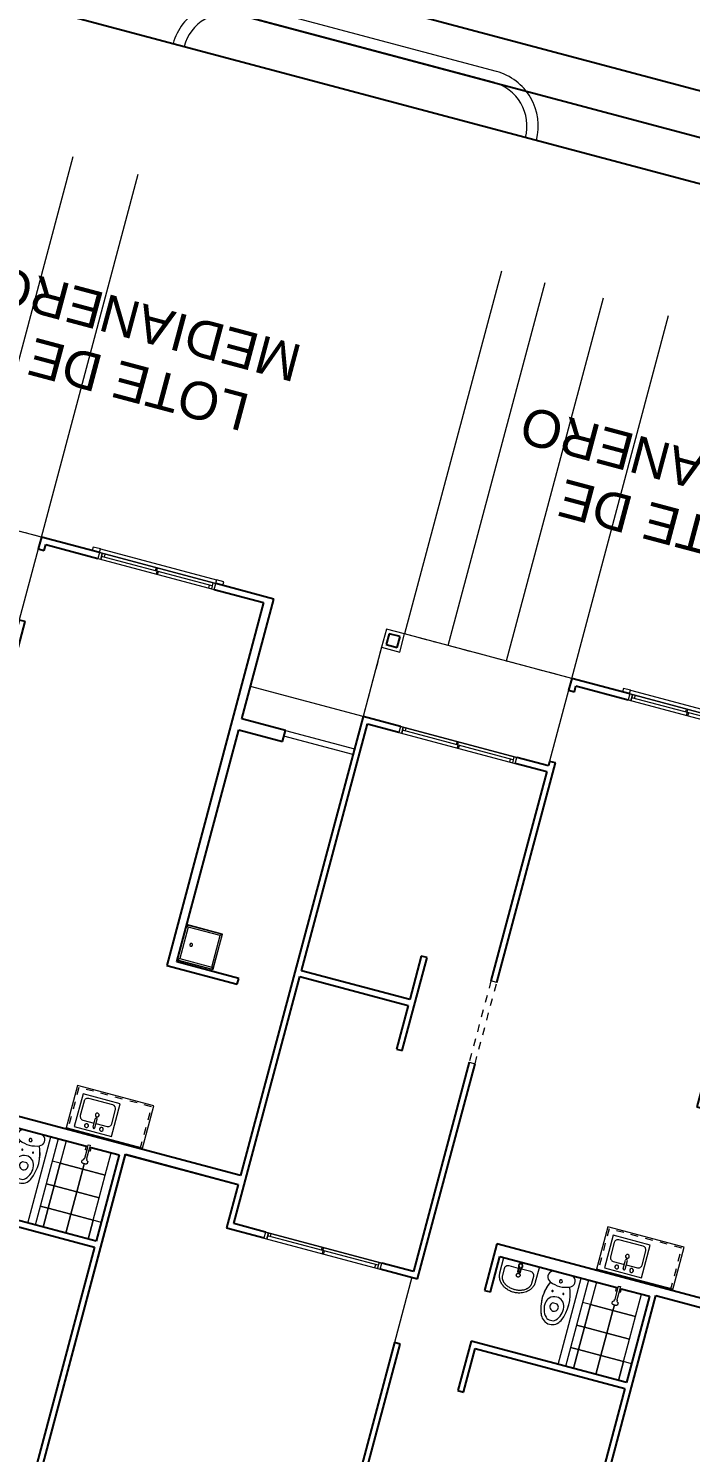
# Model space of a CAD drawing. Header units: metres. Extents: x 689715 to 690980, y 1005284 to 1006835.
# Drawn here: x 690741.65 to 690750.45, y 1005584.69 to 1005603.64 of the extents above; entities that cross this region are included whole.
import ezdxf

# ---------------------------------------------------------------- set-up
doc = ezdxf.new("R2010")
doc.units = ezdxf.units.M
doc.linetypes.add('Dash', pattern=[0.006, 0.003, -0.003])
doc.linetypes.add('Overhead', pattern=[0.00396875, 0.00238125, -0.0015875])
for name, color, linetype, lineweight in [('A-AREA', 250, 'Dash', 9), ('A-COLS', 52, 'Continuous', 9), ('A-DETL-GENF', 92, 'Continuous', 9), ('A-DETL-MEDM', 33, 'Continuous', 18), ('A-FLOR', 250, 'Continuous', 9), ('A-GENM', 13, 'Continuous', 9), ('A-GLAZ', 151, 'Continuous', 9), ('A-GLAZ-CURT', 52, 'Continuous', 9), ('A-WALL', 250, 'Continuous', 9), ('G-ANNO-TEXT', 2, 'Continuous', 9), ('P-PIPE', 250, 'Continuous', 9), ('P-SANR-FIXT', 250, 'Continuous', 9), ('Q-CASE', 31, 'Continuous', 9), ('X1$0$A-FLOR', 250, 'Continuous', 9), ('X2$0$A-FLOR', 250, 'Continuous', 9)]:
    doc.layers.add(name, color=color, linetype=linetype, lineweight=lineweight)
doc.layers.add('A-BLDG', color=7, linetype='Continuous')
doc.layers.add('C-CALLE-ACERA', color=8, linetype='Continuous')
doc.styles.add('ARIAL', font='arial.ttf')

# ---------------------------------------------------------------- blocks, each defined once
blk = doc.blocks.new('M_Base Cabinet-Double Door Sink Unit - 105-535934-PLANO CLAVE')
at = {"layer": 'Q-CASE', "linetype": 'Dash'}
for p, q in [((-0.4812622950819733, -6.767919558114955e-17), (-0.4812622950819733, -0.5799999999999997)), ((0.5187377049180263, -0.5799999999999997), (0.5187377049180263, -6.767919558114955e-17)), ((-0.4812622950819733, -0.5799999999999997), (0.5187377049180263, -0.5799999999999997))]:
    blk.add_line(p, q, dxfattribs=at)
blk = doc.blocks.new('Window-Sliding - VENTANA DE 1_60 X 1_20-675561-PLANO CLAVE')
at = {"layer": 'A-GLAZ'}
for p, q in [((0.8003658304546725, 0.03999999999999999), (-0.7996341695453272, 0.03999999999999999)), ((-0.7996341695453272, 0.03999999999999999), (-0.7996341695453272, -0.04254999999902379)), ((-0.7996341695453272, 0.04000000000097636), (0.8003658304546725, 0.04000000000097636)), ((-0.7615341697799087, -0.04254999999902379), (-0.7615341697799087, 0.04000000000097636)), ((-0.7615341697799087, 0.04000000000097636), (-0.7615341697799087, -0.04254999999902379)), ((-0.7266091695452884, 0.04000000000097636), (-0.7266091695452884, -0.001274999999028649)), ((-0.02185916954532734, 0.04000000000097636), (-0.02185916954532734, -0.001274999999028649)), ((0.000365830454672653, -0.001274999999028649), (0.000365830454672653, 0.04000000000097636)), ((0.7622658304671645, 0.04000000000097636), (0.7622658304671645, -0.04254999999902379)), ((0.8003658304546725, -0.04254999999902379), (0.8003658304546725, 0.03999999999999999)), ((-0.7996341695453272, -0.04254999999902379), (0.8003658304546725, -0.04254999999902379)), ((-0.7996341695453272, -0.04254999999902379), (0.8003658304546725, -0.04254999999902379)), ((-0.7996341692992297, -0.04254999999902379), (0.8003658304556447, -0.04254999999902379)), ((0.7622658304671645, -0.001274999999028649), (-0.7615341697799086, -0.001274999999028649)), ((0.000365830454672653, -0.001274999999028649), (0.000365830454672653, -0.04254999999902379)), ((0.02259083045467268, -0.04254999999902379), (0.02259083045467268, -0.001274999999028649)), ((0.7273408304547152, -0.04254999999902379), (0.7273408304547152, -0.001274999999028649))]:
    blk.add_line(p, q, dxfattribs=at)
blk = doc.blocks.new('M_MOLDURA SENCILLA PARA VENTANAS - Type 3-V2-PLANO CLAVE')
at = {"layer": 'A-GENM', "lineweight": 18}
for p, q in [((-0.675000000000009, 0.09000000000000012), (-0.7750000000000079, 0.09000000000000012)), ((-0.7750000000000079, 0.09000000000000012), (-0.7750000000000079, 0.04000000000000011)), ((-0.7750000000000079, 0.04000000000000011), (-0.675000000000009, 0.04000000000000011)), ((-0.675000000000009, 0.04000000000000011), (-0.675000000000009, 0.09000000000000012)), ((1.024999999999992, 0.09000000000000012), (0.9249999999999912, 0.09000000000000012)), ((0.9249999999999912, 0.09000000000000012), (0.9249999999999912, 0.04000000000000011)), ((0.926750023263787, 0.04000000000000011), (1.024999999999992, 0.04000000000000011)), ((1.024999999999992, 0.04000000000000011), (1.024999999999992, 0.09000000000000012))]:
    blk.add_line(p, q, dxfattribs=at)
at = {"layer": 'A-GENM'}
blk.add_line((-0.675000000000008, 0.09000000000000001), (0.924999999999992, 0.09000000000000001), dxfattribs=at)
blk = doc.blocks.new('Sink - Utility - 455 mmx455 mm-688411-PLANO CLAVE')
at = {"layer": 'P-SANR-FIXT'}
for p, q in [((0.494128402543429, 0.2444437499999881), (0.006527169486172977, 0.2444437499999881)), ((0.006527169486180016, 0.2436499999999884), (0.4933346525434293, 0.2436499999999884)), ((0.02936875000000625, 0.2174562499999934), (0.006527169486180016, 0.2436499999999884)), ((0.02936875000000625, 0.2174562499999934), (0.02936875000000625, -0.2174562500000077)), ((0.4706312500000136, 0.2174562499999934), (0.02936875000000625, 0.2174562499999934)), ((0.4933346525434293, 0.2436499999999884), (0.4706312500000136, 0.2174562499999934)), ((0.4706312500000136, -0.2174562500000076), (0.4706312500000136, 0.2174562499999934)), ((0.4933346525434293, 0.2436499999999884), (0.4933346525434293, -0.2436500000000057)), ((0.4941284025434291, -0.2444437500000057), (0.4941284025434291, 0.2444437499999881)), ((0.02936875000000625, -0.2174562500000077), (0.006527169486180016, -0.2436500000000057)), ((0.4933346525434293, -0.2436500000000057), (0.006527169486180016, -0.2436500000000057)), ((0.006527169486171747, -0.2444437500000056), (0.4941284025434291, -0.2444437500000056)), ((0.02936875000000625, -0.2174562500000077), (0.4706312500000136, -0.2174562500000077)), ((0.4706312500000136, -0.2174562500000076), (0.4933346525434293, -0.2436500000000057))]:
    blk.add_line(p, q, dxfattribs=at)
for centre, radius, start, end in [((0.1301750000000063, -9.71852056014801e-15), 0.02000000000000002, 90.00000000000084, 269.9999999999999), ((0.1301750000000063, -9.718520560148014e-15), 0.01999999999999999, 89.99999999999997, 269.9999999999994), ((0.1301750000000063, -9.71852056014801e-15), 0.02, 269.9999999999999, 89.99999999999962), ((0.1301750000000063, -9.718520560148014e-15), 0.01999999999999999, 269.9999999999994, 89.9999999999993)]:
    blk.add_arc(centre, radius, start, end, dxfattribs=at)
blk = doc.blocks.new('Counter Top w Sink Hole - 600mm Depth-798893-PLANO CLAVE')
at = {"layer": 'Q-CASE'}
for p, q in [((-1.200462295081971, 0), (-1.200462295081971, -0.5999999999999998)), ((-0.1504622950819716, -0.5999999999999998), (-0.1504622950819716, 0)), ((-1.200462295081969, -0.01904999999999946), (-0.1504622950819689, -0.01904999999999946)), ((-1.200462295081971, -0.5999999999999998), (-0.1504622950819716, -0.5999999999999998))]:
    blk.add_line(p, q, dxfattribs=at)
blk = doc.blocks.new('Asiento de WC con cisterna - Basado en muro _1_ - 700 x 370 mm-789044-PLANO CLAVE')
at = {"layer": 'P-SANR-FIXT'}
for p, q in [((0.08188709035935567, 0.5055635977873038), (0.09421954282716859, 0.493231145319493)), ((0.09421954282716859, 0.493231145319493), (0.1557804571728157, 0.493231145319493)), ((0.1557804571728157, 0.493231145319493), (0.1681124345074399, 0.5055631226541172)), ((-0.02187722138719559, 0.07499999999999994), (-0.02187722138719559, 0.08391989724035026)), ((-0.02187722138719559, 0.07499999999999994), (-0.02187722138719559, 0.08391989724035026)), ((0.2718772213871811, 0.0839198972403314), (0.2718772213871811, 0.07499999999999994)), ((0.2718772213871811, 0.0839198972403314), (0.2718772213871811, 0.07499999999999994))]:
    blk.add_line(p, q, dxfattribs=at)
for centre, radius, start, end in [((0.1263906931667725, 0.6279586832031133), 0.1500205755124663, 90.53114040896261, 156.2031105431063), ((0.1263906931667726, 0.627958683203113), 0.1500205755124664, 90.53114040896229, 156.2031105431058), ((0.1236093068331425, 0.6279586832032669), 0.1500205755124664, 23.79688945691986, 89.46885958470654), ((0.1236093068331423, 0.6279586832032668), 0.1500205755124665, 23.79688945691951, 89.46885958470611), ((0.5000422088294059, 0.4631829594189233), 0.5583911110627031, 156.2031105431048, 204.6060293370741), ((0.5000422088294061, 0.4631829594189232), 0.5583911110627032, 156.2031105431045, 204.6455084719933), ((0.2155035793955505, 0.5453808393940114), 0.2198801290422032, 135.6026374064219, 189.0939245400835), ((0.1167033178664538, 0.6421242949030073), 0.08160219203835921, 84.16452320228078, 135.6026374064211), ((0.1249996889637568, 0.5385196732527052), 0.05811982397823022, 17.18294614083706, 162.8135445182307), ((0.1332966821335287, 0.6421242949030073), 0.08160219203835917, 44.39736259357652, 95.8354767977185), ((0.03449642060443201, 0.5453808393940114), 0.2198801290422031, 350.9060754599147, 44.3973625935772), ((-0.2500422088294234, 0.4631829594189235), 0.5583911110627031, 335.3544915280072, 23.79688945691954), ((-0.2500422088294235, 0.4631829594189235), 0.5583911110627032, 7.66258319225552, 23.79688945691991), ((0.1249965700011368, 0.5308938083802591), 0.1282210170177353, 189.0939245400833, 270.0015327010727), ((0.1172424294186785, 0.5409189368466328), 0.0499999999999988, 162.8135445182306, 225.0000000000047), ((0.1250034299988457, 0.5308938083802591), 0.1282210170177353, 269.9984672994297, 317.5547232189022), ((0.1327570954481102, 0.5409184617134469), 0.05000000000000183, 314.9999999999996, 17.18294614083711), ((0.1250034299988457, 0.5308938083802591), 0.1282210170177355, 317.5547232189018, 350.9060754599144), ((-0.2500422088294235, 0.4631829594189235), 0.5583911110627029, 335.3939706629263, 359.5954300599229), ((-0.2500422088294235, 0.4631829594189235), 0.5583911110627032, 359.5954300599229, 7.662583192255514), ((0.0221904505495775, 0.1536969039532579), 0.0825275128411137, 113.1217691630647, 237.7255393616297), ((0.02219045054957754, 0.1536969039532579), 0.08252751284111375, 113.1217691630644, 237.7255393616293), ((0.1249999999999927, -0.08708317119861808), 0.3443382231803591, 66.87823083693358, 113.121769163063), ((0.1249999999982369, -0.08708317119446829), 0.3443382231758532, 112.6568070909436, 113.1217691630658), ((0.0518305911706004, 0.3404140648905677), 0.007829715225314391, 1.272221872585407e-12, 180.0000000000004), ((0.0518305911706004, 0.3404140648905676), 0.007829715225314412, 179.9999999999999, 359.9999999999992), ((0.1256452486108077, 0.1862915561837395), 0.02088535773801652, 2.544443745170813e-14, 180), ((0.1997880414132113, 0.3404140648905682), 0.007829715225314409, 7.124442486478279e-13, 180.000000000004), ((0.1997880414132113, 0.3404140648905676), 0.007829715225314452, 179.9999999999995, 1.933777246329818e-12), ((0.1249999999989467, -0.08708317120110491), 0.3443382231830575, 66.87823083693642, 67.34319290905344), ((0.2278095494504263, 0.1536969039532501), 0.08252751284111375, 302.2744606383561, 66.87823083693543), ((0.2278095494504263, 0.1536969039532501), 0.08252751284111372, 302.2744606383558, 66.87823083693507), ((0.1256452486108077, 0.1862915561837395), 0.02088535773801541, 180, 5.088887490341627e-14)]:
    blk.add_arc(centre, radius, start, end, dxfattribs=at)
blk = doc.blocks.new('Shower_System-Symmons-Dia-Shower-Tub_Spout - 2_5 GPM Flow Restrictor_ Chrome-789671-PLANO CLAVE')
at = {"layer": 'P-PIPE'}
for p, q in [((10.78847418490957, 5.64833240039586), (10.78847418490957, 5.673732400395861)), ((10.79472028818157, 5.642086297123863), (10.78847418490957, 5.64833240039586)), ((10.80742028818156, 5.634753948705157), (10.79472028818157, 5.642086297123863)), ((10.80742028818156, 5.620154265245772), (10.80742028818156, 5.634753948705157)), ((10.81377028818157, 5.463495703043542), (10.81377028818156, 5.614123166941712)), ((10.83917028818159, 5.614123166941712), (10.83917028818159, 5.463495703043542)), ((10.85822028818159, 5.642086297123863), (10.84552028818159, 5.634753948705158)), ((10.84552028818159, 5.634753948705158), (10.84552028818159, 5.620154265245772)), ((10.86446639145359, 5.648332400395861), (10.85822028818159, 5.642086297123863)), ((10.86446639145359, 5.673732400395862), (10.86446639145359, 5.648332400395861)), ((10.79472028818157, 5.458853730516862), (10.81200504935531, 5.463495703043542)), ((10.79472028818157, 5.455054265245675), (10.79472028818157, 5.458853730516862)), ((10.81377028818158, 5.455054265245715), (10.79472028818157, 5.455054265245715)), ((10.81200504935531, 5.463495703043542), (10.81377028818157, 5.463495703043542)), ((10.81377028818158, 5.429654265245681), (10.81377028818158, 5.455054265245715)), ((10.83917028818158, 5.429654265245681), (10.81377028818158, 5.429654265245681)), ((10.83917028818159, 5.463495703043542), (10.84093552700785, 5.463495703043542)), ((10.85822028818159, 5.455054265245715), (10.83917028818158, 5.455054265245715)), ((10.83917028818158, 5.455054265245715), (10.83917028818158, 5.429654265245681)), ((10.84093552700785, 5.463495703043542), (10.85822028818159, 5.458853730516863)), ((10.85822028818159, 5.458853730516863), (10.85822028818159, 5.455054265245715))]:
    blk.add_line(p, q, dxfattribs=at)
blk.add_open_spline([(10.78847418490957, 5.673732400395861), (10.78847654084586, 5.674601728311892), (10.78882015961313, 5.676313428696286), (10.79036904348912, 5.678832166529689), (10.79290117796723, 5.681205930820459), (10.79749763517924, 5.684101631818613), (10.80530575190709, 5.687059475227506), (10.81697131742473, 5.689164437133897), (10.82966575595639, 5.689597408816618), (10.8420135478714, 5.68831017386291), (10.8535677299157, 5.685208237250614), (10.86227323625739, 5.680183749285701), (10.86446050161287, 5.67590572018594), (10.86446639145359, 5.673732400395862)], degree=3, knots=[0, 0, 0, 0, 0.05263157894736842, 0.1052631578947368, 0.1578947368421053, 0.2105263157894737, 0.3157894736842105, 0.4210526315789473, 0.5263157894736842, 0.631578947368421, 0.7368421052631579, 0.868421052631579, 1, 1, 1, 1], dxfattribs=at)
for points in [[(10.81377028818156, 5.614123166941712), (10.81243554213799, 5.614630948917133), (10.81012839499278, 5.615792135391595), (10.80792105471739, 5.617888621405987), (10.80742151009942, 5.61939317255876), (10.80742028818156, 5.620154265245772)], [(10.84552028818159, 5.620154265245772), (10.84551906626373, 5.61939317255876), (10.84501952164576, 5.617888621405988), (10.84281218137037, 5.615792135391595), (10.84050503422517, 5.614630948917135), (10.83917028818159, 5.614123166941712)]]:
    blk.add_open_spline(points, degree=3, dxfattribs=at)
at = {"layer": 'P-SANR-FIXT'}
for p, q in [((10.79472028818157, 5.461404265245669), (10.79472028818157, 5.505854265245668)), ((10.79472028818157, 5.505854265245668), (10.81377028818157, 5.505854265245668)), ((10.83917028818158, 5.505854265245668), (10.85822028818158, 5.505854265245668)), ((10.85822028818158, 5.505854265245668), (10.85822028818158, 5.46140426524567)), ((10.73122028818158, 5.455054265245669), (10.73122028818158, 5.461404265245669)), ((10.73122028818158, 5.461404265245669), (10.79472028818157, 5.461404265245669)), ((10.85822028818158, 5.46140426524567), (10.92172028818158, 5.46140426524567)), ((10.92172028818158, 5.46140426524567), (10.92172028818158, 5.455054265245669))]:
    blk.add_line(p, q, dxfattribs=at)
blk = doc.blocks.new('Fregadero de cocina - Isla - 510 x 450 mm-797699-PLANO CLAVE')
at = {"layer": 'P-SANR-FIXT'}
for p, q in [((-0.2393107594349382, 0.2273454011136385), (-0.2393107594349382, -0.22265459888635)), ((0.2706892405650619, 0.2273454011136385), (-0.2393107594349382, 0.2273454011136385)), ((0.2706892405650619, -0.22265459888635), (0.2706892405650619, 0.2273454011136386)), ((-0.2012107594349317, 0.06224540111364279), (-0.2012107594349317, -0.1337545988863613)), ((0.002989240565061231, 0.1130454011136345), (-0.1504107594349398, 0.1130454011136345)), ((0.00298924056506123, 0.1701954011136374), (0.00298924056506123, 0.05314540111363695)), ((0.0283892405650612, 0.1701954011136374), (0.0283892405650612, 0.05314540111363695)), ((0.1817892405650552, 0.1130454011136363), (0.02838924056506121, 0.1130454011136363)), ((0.2325892405650642, -0.1337545988863628), (0.2325892405650642, 0.06224540111362735)), ((-0.1504107594349319, -0.1845545988863609), (0.1817892405650662, -0.1845545988863609)), ((-0.2393107594349382, -0.22265459888635), (0.2706892405650619, -0.22265459888635))]:
    blk.add_line(p, q, dxfattribs=at)
for centre, radius, start, end in [((-0.08591075943493846, 0.1671166075596429), 0.0254000000000002, 359.9999999999996, 179.9999999999998), ((0.1172892405650611, 0.172313332320954), 0.02540000000000013, 359.9999999999996, 179.9999999999998), ((-0.1504107594349399, 0.06224540111364263), 0.05079999999999237, 136.5356090456148, 180), ((-0.1504107594349399, 0.06224540111364263), 0.05079999999999229, 89.99999999999994, 135), ((-0.08591075943493846, 0.1671166075596429), 0.02540000000000019, 180.0000000000001, 3.562221243239139e-13), ((0.01568924056506129, -5.66033779171555e-17), 0.02539999999999978, 359.9999999999996, 179.9999999999998), ((0.01568924056506129, -5.586524424723636e-17), 0.02539999999999978, 180.0000000000001, 3.053332494204976e-13), ((0.01568924056506121, 0.1701954011136374), 0.0127, 359.9999999999996, 179.9999999999999), ((0.01568924056506121, 0.05314540111363695), 0.01269999999999997, 180, 5.088887490341627e-14), ((0.1172892405650611, 0.172313332320954), 0.02540000000000013, 180.0000000000001, 3.562221243239139e-13), ((0.1817892405650552, 0.06224540111362734), 0.05080000000000862, 359.9999999999996, 90.00000000000006), ((-0.150410759434932, -0.1337545988863612), 0.05079999999999975, 179.9999999999997, 269.9999999999994), ((0.1817892405650661, -0.1337545988863628), 0.05079999999999806, 269.9999999999996, 314.9999999999997), ((0.1817892405650661, -0.1337545988863628), 0.05079999999999815, 315.0163014958944, 0)]:
    blk.add_arc(centre, radius, start, end, dxfattribs=at)
blk = doc.blocks.new('M_Opening-Door - 1_12 x 2_21 mm-891659-PLANO CLAVE')
at = {"layer": 'A-DETL-GENF', "linetype": 'Overhead'}
for p, q in [((0.5518113432835852, 0.04000000000000224), (-0.5681886567164147, 0.04000000000000224)), ((-0.5681886567164147, -0.03999999999999618), (0.5518113432835852, -0.03999999999999618))]:
    blk.add_line(p, q, dxfattribs=at)
at = {"layer": 'A-DETL-MEDM'}
for p, q in [((-0.5681886567164147, 0.04000000000000224), (-0.5681886567164147, -0.03999999999999618)), ((0.551811343283585, -0.03999999999999618), (0.551811343283585, 0.04000000000000224))]:
    blk.add_line(p, q, dxfattribs=at)
blk = doc.blocks.new('M_Rectangular Column - 25X25-664251-PLANO CLAVE')
at = {"layer": 'A-COLS'}
for p, q in [((0.1250000000000005, 0.1250000000000036), (-0.1249999999999997, 0.1250000000000036)), ((-0.1249999999999997, 0.1250000000000036), (-0.1249999999999997, -0.1249999999999954)), ((0.1250000000000005, -0.1249999999999954), (0.1250000000000005, 0.1250000000000036)), ((-0.1249999999999997, -0.1249999999999954), (0.1250000000000005, -0.1249999999999954))]:
    blk.add_line(p, q, dxfattribs=at)
blk = doc.blocks.new('M_Rectangle Surface - ELBA BEIGE-1192598-PLANO CLAVE')
at = {"layer": 'A-GLAZ-CURT'}
for p, q in [((1.955, 1.954999999999999), (1.645, 1.955)), ((1.645, 1.955), (1.644999999999998, 1.644999999999999)), ((1.954999999999999, 1.644999999999998), (1.955, 1.954999999999999)), ((1.644999999999998, 1.644999999999999), (1.954999999999999, 1.644999999999998))]:
    blk.add_line(p, q, dxfattribs=at)
blk = doc.blocks.new('M_Rectangle Surface - ELBA BEIGE-V24-PLANO CLAVE')
at = {"layer": 'A-GLAZ-CURT'}
for p, q in [((1.720743557535137, 1.955), (1.645, 1.955)), ((1.645, 1.955), (1.644999999999998, 1.644999999999999)), ((1.644999999999998, 1.644999999999999), (1.954999999999999, 1.644999999999998))]:
    blk.add_line(p, q, dxfattribs=at)
blk = doc.blocks.new('M_Rectangle Surface - ELBA BEIGE-V25-PLANO CLAVE')
at = {"layer": 'A-GLAZ-CURT'}
for p, q in [((1.955, 1.954999999999999), (1.645, 1.955)), ((1.645, 1.955), (1.644999999999998, 1.644999999999999)), ((1.644999999999998, 1.644999999999999), (1.720743557535138, 1.644999999999999))]:
    blk.add_line(p, q, dxfattribs=at)
blk = doc.blocks.new('Wall_Basin_with_optional_pedestal_taps_or_mixer_13910 - 500w x 420d wall w taps-1270141-PLANO CLAVE')
at = {"layer": 'P-SANR-FIXT'}
for p, q in [((-0.1135232274000935, 0.1151677185066445), (-0.1135232274000935, 0.3251677185066426)), ((0.1103517405650598, 0.2351677185066481), (-0.01989805144810725, 0.2351677185066481)), ((0.2806015325782286, 0.2351677185066481), (0.1503517405650616, 0.2351677185066481)), ((0.3742267085302148, 0.3251677185066426), (0.3742267085302148, 0.1151677185066445)), ((-0.07231794143005296, 0.1851677185066462), (-0.07231794143005296, 0.09016771850664303)), ((0.3330214225601743, 0.09016771850664303), (0.3330214225601743, 0.1851677185066462))]:
    blk.add_line(p, q, dxfattribs=at)
blk.add_circle((0.1303517405650617, 0.1460775038084516), 0.02499999999999998, dxfattribs=at)
for points, knots in [([(-0.01989805144810728, 0.2351677185066465), (-0.02281636260412415, 0.2351674195150883), (-0.02854485775271186, 0.2347284994412761), (-0.03975145635923986, 0.2320766817135328), (-0.0510165047317699, 0.2263530468706007), (-0.06089778826249933, 0.217138031375513), (-0.06735146703995905, 0.2075339688064005), (-0.07140618379599682, 0.1966353474043037), (-0.07230351822754674, 0.1890713472666693), (-0.07231794143005241, 0.1851677185066468)], [-1, -1, -1, -1, -0.8928571428571428, -0.7857142857142857, -0.5714285714285714, -0.4285714285714285, -0.2857142857142857, -0.1428571428571428, 0, 0, 0, 0]), ([(0.3330214225601737, 0.1851677185066467), (0.3330106051582944, 0.1880954400766636), (0.3326217765002246, 0.192400760936448), (0.331366348841359, 0.1979499126089147), (0.3300294701014433, 0.2020776882656155), (0.3283407616358078, 0.2060728727791256), (0.3263340661394789, 0.2098488814963552), (0.3239572296820962, 0.2134989520684521), (0.3198462694770827, 0.2187783422334), (0.3131245999918716, 0.225036153089024), (0.3031329892598933, 0.2308513506781046), (0.292082725936253, 0.2343874473466502), (0.2844926141195844, 0.2351673198512355), (0.2806015325782286, 0.2351677185066465)], [-1, -1, -1, -1, -0.8928571428571428, -0.8392857142857142, -0.7857142857142857, -0.7321428571428572, -0.6785714285714286, -0.625, -0.5714285714285714, -0.4285714285714285, -0.2857142857142857, -0.1428571428571428, 0, 0, 0, 0]), ([(0.3742267085302145, 0.1151677185066417), (0.3742173767753508, 0.1091312091460615), (0.3735889553396906, 0.09715300341585915), (0.3712695398083006, 0.08239396855513545), (0.3684799534822933, 0.07068601419376686), (0.365141899074541, 0.05920637433750409), (0.3598386027810799, 0.04512569315629703), (0.351918916959512, 0.02899087395135072), (0.3393618367897079, 0.008524268788201221), (0.3202963814431408, -0.0147521794732975), (0.2931340374594716, -0.0385119331935583), (0.2627194051064409, -0.05785916257347083), (0.2298205230459361, -0.0727290616807342), (0.1983095532254582, -0.08217556966947163), (0.1691870700553836, -0.08746863079209191), (0.1435068296352698, -0.08977296606206842), (0.1173620078719397, -0.08979452917230411), (0.09116480476075568, -0.08742531127401117), (0.06554327893536262, -0.08273483968471189), (0.03187401911596043, -0.07328723453782646), (-0.008215628276874182, -0.05551136977681807), (-0.05089383603350468, -0.02468726146247529), (-0.07958123918744765, 0.008589416113805969), (-0.09673875870076576, 0.03905012412955215), (-0.1062944624316214, 0.0634543036715375), (-0.1121998213509303, 0.08904471688189095), (-0.1135092337354335, 0.1063850042818194), (-0.1135232274000933, 0.1151677185066417)], [-1, -1, -1, -1, -0.974537037037037, -0.9490740740740741, -0.9363425925925926, -0.9236111111111112, -0.8981481481481481, -0.8726851851851851, -0.8472222222222222, -0.7962962962962963, -0.7453703703703703, -0.6944444444444444, -0.6435185185185185, -0.5925925925925926, -0.5555555555555556, -0.5185185185185185, -0.4814814814814815, -0.4444444444444444, -0.4074074074074074, -0.3703703703703703, -0.2962962962962963, -0.2222222222222222, -0.1481481481481481, -0.1111111111111111, -0.07407407407407407, -0.03703703703703703, 0, 0, 0, 0]), ([(-0.07231794143005262, 0.09016771850664296), (-0.07226226079584501, 0.08317254854534148), (-0.07117530073448149, 0.07293162234271934), (-0.06764971477577317, 0.05971445187925516), (-0.06392084278560088, 0.04997907659692512), (-0.05946126420205574, 0.040743280886076), (-0.05403524311648573, 0.03187258067361736), (-0.04802086745477516, 0.02349237873570475), (-0.04132445730462358, 0.01561208724153558), (-0.03407042419005415, 0.008210875082056106), (-0.02642536980842261, 0.001322832209858037), (-0.01827535875496732, -0.005070225501679556), (-0.009868092666589655, -0.01100575511994945), (-0.001059085368545676, -0.01645537791216587), (0.01095309659255553, -0.0231410806299917), (0.02749371444714863, -0.03077757094380846), (0.04885342553498757, -0.0383371202822587), (0.07185391223462378, -0.04416634822382851), (0.0953849583167902, -0.04799734949988301), (0.1147110352086998, -0.04953066840256877), (0.1302682693033571, -0.04985259670165701), (0.1458318984546901, -0.04954419350598152), (0.1657114311111838, -0.04795082965949198), (0.1886934412960144, -0.04418788332881175), (0.2118118816860682, -0.03835353904662092), (0.2341334218688746, -0.03045666037197311), (0.255529180310246, -0.02038892692415415), (0.2722889466477433, -0.01007508682516317), (0.2848550529052467, -0.0005758693965365377), (0.2937431444496146, 0.007171473317110765), (0.3020577904334042, 0.01558995167138799), (0.3096454459823316, 0.02462899082925911), (0.315269888597741, 0.03271861544483746), (0.3193395787992595, 0.03949429740030659), (0.3220794586050802, 0.04469125065236699), (0.3245425198509079, 0.05003586690984677), (0.3275054327393069, 0.05737465638666683), (0.3304194650909489, 0.06678275651595784), (0.3324796941233834, 0.07827925477634642), (0.3329899667806046, 0.08617187362837561), (0.333021422560174, 0.09016771850664296)], [-1, -1, -1, -1, -0.9619565217391304, -0.9429347826086956, -0.9239130434782609, -0.9048913043478262, -0.8858695652173914, -0.8668478260869565, -0.8478260869565217, -0.8288043478260869, -0.8097826086956521, -0.7907608695652173, -0.7717391304347826, -0.7527173913043479, -0.7336956521739131, -0.6956521739130435, -0.6521739130434783, -0.6086956521739131, -0.5652173913043479, -0.5217391304347826, -0.5, -0.4782608695652174, -0.4347826086956522, -0.3913043478260869, -0.3478260869565217, -0.3043478260869565, -0.2608695652173913, -0.2173913043478261, -0.1956521739130435, -0.1739130434782609, -0.1521739130434783, -0.1304347826086956, -0.108695652173913, -0.09782608695652173, -0.08695652173913043, -0.07608695652173914, -0.06521739130434782, -0.04347826086956522, -0.02173913043478261, 0, 0, 0, 0]), ([(0.1053517405650617, 0.1460775038084517), (0.1053676642837987, 0.1475896665601144), (0.1056389254349813, 0.150533825650763), (0.1067293591146322, 0.1546542115019225), (0.1086101760221138, 0.1586448052086178), (0.1111019120927318, 0.1622380546445236), (0.1142094166088042, 0.1653140970097266), (0.1177783616092441, 0.1678413378913507), (0.1217559464183547, 0.1696711158510745), (0.1254720972173408, 0.1706881663087752), (0.1279091737636054, 0.1709730590157365), (0.128938183913269, 0.1710307438461765), (0.1290549292103719, 0.1710365033533429)], [0, 0, 0, 0, 0.05555555555555555, 0.1111111111111111, 0.1666666666666667, 0.2222222222222222, 0.2777777777777778, 0.3333333333333333, 0.3888888888888888, 0.4444444444444444, 0.4791666666666666, 0.4836011158500547, 0.4836011158500547, 0.4836011158500547, 0.4836011158500547]), ([(0.1553517405650617, 0.1460775038084517), (0.1553353992264542, 0.144565117238363), (0.1550639147799166, 0.1416210972024309), (0.1539740301343001, 0.1375016066570907), (0.152097507201723, 0.13351581503284), (0.1496100859689121, 0.1299270156330978), (0.1464987542367703, 0.1268462423835567), (0.142925833208821, 0.1243137763008537), (0.1389512522682655, 0.1224846401293293), (0.1352377657229864, 0.1214682353856564), (0.1320217054132823, 0.121091379709525), (0.1283130361171117, 0.1210504289723272), (0.1238848003058496, 0.1217264917026915), (0.1195202276717679, 0.1234215212521375), (0.1164584439200761, 0.1252366172799631), (0.1142550132369353, 0.1268951981917505), (0.1122394432693749, 0.1287768550796739), (0.1099213979095918, 0.131475624248226), (0.1065263234852309, 0.1370790009158306), (0.1053915498619042, 0.1422970969292951), (0.1053517405650617, 0.1460775038084517)], [0, 0, 0, 0, 0.05555555555555555, 0.1111111111111111, 0.1666666666666667, 0.2222222222222222, 0.2777777777777778, 0.3333333333333333, 0.3888888888888888, 0.4444444444444444, 0.4791666666666666, 0.5138888888888888, 0.5833333333333333, 0.6527777777777777, 0.6875, 0.7222222222222222, 0.7569444444444444, 0.7916666666666667, 0.8611111111111112, 1, 1, 1, 1]), ([(0.1316469591719221, 0.1710367588038426), (0.1334061734938048, 0.1709493808037154), (0.1368853926529988, 0.1704033486399591), (0.1411847534177227, 0.1687334693619332), (0.1442471191402474, 0.1669164996548093), (0.1464531531852341, 0.1652544995138003), (0.1484712042436308, 0.1633697865232309), (0.1507893986327451, 0.1606704470014669), (0.1541759106425497, 0.1550763352556919), (0.155310887218543, 0.1498584702336733), (0.1553517405650617, 0.1460775038084517)], [0.5163091054740963, 0.5163091054740963, 0.5163091054740963, 0.5163091054740963, 0.5833333333333333, 0.6527777777777777, 0.6875, 0.7222222222222222, 0.7569444444444444, 0.7916666666666667, 0.8611111111111112, 1, 1, 1, 1])]:
    blk.add_open_spline(points, degree=3, knots=knots, dxfattribs=at)
blk = doc.blocks.new('RC-Tap Mixer horizontal face - Mixer-1270082-PLANO CLAVE')
at = {"layer": 'P-SANR-FIXT'}
for p, q in [((-0.01999999999999974, -0.01500000000000699), (-0.01999999999999985, -0.08499999999999777)), ((-0.01250000000000004, -0.02165063509461486), (-0.01250000000000012, -0.07411003968389904)), ((0.01250000000000003, -0.07411003968389915), (0.01250000000000011, -0.02165063509461255)), ((0.01999999999999985, -0.08499999999999794), (0.01999999999999996, -0.01500000000000149))]:
    blk.add_line(p, q, dxfattribs=at)
at = {"layer": 'P-SANR-FIXT', "flags": 128}
for points in [[(-1.732587406877428e-14, 0.02999999999999751), (-0.001199680025614487, 0.02997600319982761), (-0.002397440819093777, 0.02990405118907572), (-0.003591366218683624, 0.02978425907561242), (-0.004779546198445144, 0.02961681850126647), (-0.005960079923867625, 0.02940199733523265), (-0.007131078792830141, 0.02914013924555744), (-0.008290669456939452, 0.02883166314931969), (-0.009436996818501223, 0.02847706254246802), (-0.010568226998269, 0.02807690471033485), (-0.01168255026927775, 0.02763182982008112), (-0.01277818395199533, 0.02714254989659426), (-0.01385337526626087, 0.02660984768337467), (-0.01490640413533033, 0.02603457539032777), (-0.0159355859376432, 0.02541765333039956), (-0.01693927420187094, 0.0247600684472845), (-0.01791586324089162, 0.02406287273652514), (-0.01886379072057164, 0.02332718156252429), (-0.01978154015916389, 0.02255417187422263), (-0.02066764335333503, 0.02174508032222227), (-0.02152068272700402, 0.02090120128041021), (-0.02233929359914515, 0.02002388477523483), (-0.0231221663669869, 0.01911453432595122), (-0.02386804860110851, 0.01817460469929834), (-0.02457574704904961, 0.01720559958216853), (-0.02524412954425549, 0.01620906917603982), (-0.02587212681731966, 0.01518660771697847), (-0.02645873420656738, 0.01413985092520751), (-0.02700301326531423, 0.0130704733882955), (-0.02750409326317038, 0.01198018588218226), (-0.02796117257903657, 0.01087073263429498), (-0.02837351998350462, 0.009743888533159913), (-0.02874047580869619, 0.00860145628895366), (-0.02906145300356869, 0.007445263549565948), (-0.02933593807307734, 0.006277159976737108), (-0.02956349189967281, 0.005099014287002353), (-0.02974375044577011, 0.003912711262138208), (-0.02987642533614702, 0.00272014873392331), (-0.02996130431928449, 0.001523234548002051), (-0.02999825160691908, 0.0003238835117412805), (-0.02998720809126399, -0.0008759856690448771), (-0.02992819143959315, -0.002074453459627), (-0.02982129606596103, -0.003269602567200457), (-0.02966669298015791, -0.004459521008145532), (-0.02946462951414723, -0.005642305166793545), (-0.02921542892636438, -0.0068160628407979), (-0.02891948988459341, -0.007978916268276152), (-0.02857728582816704, -0.009129005131802535), (-0.02818936421057899, -0.010264489534534), (-0.02775634562366328, -0.01138355294365314), (-0.02727892280478911, -0.01248440509642189), (-0.02675785952862002, -0.01356528486423514), (-0.02619398938524558, -0.01462446307003743), (-0.02558821444660455, -0.01566024525464781), (-0.02494150382338033, -0.01667097438752492), (-0.02425489211460597, -0.01765503351766907), (-0.02352947775254938, -0.01861084836038823), (-0.02276642124544523, -0.01953688981583468), (-0.02196694332092358, -0.0204316764152236), (-0.02113232297312184, -0.02129377669086963), (-0.02026389541655316, -0.02212181146624514)], [(0.01978154015912924, -0.02255417187423562), (0.02066764335330038, -0.02174508032223526), (0.02152068272696937, -0.0209012012804232), (0.0223392935991105, -0.02002388477524783), (0.02312216636695441, -0.01911453432596421), (0.02386804860107603, -0.01817460469931133), (0.02457574704901496, -0.01720559958217936), (0.02524412954422084, -0.01620906917605065), (0.02587212681728501, -0.01518660771699147), (0.02645873420653489, -0.0141398509252205), (0.02700301326527958, -0.0130704733883085), (0.02750409326314006, -0.01198018588219525), (0.02796117257900192, -0.01087073263430797), (0.02837351998347214, -0.009743888533170741), (0.02874047580866154, -0.008601456288966655), (0.02906145300353404, -0.007445263549576777), (0.02933593807304486, -0.006277159976747936), (0.02956349189963816, -0.005099014287013182), (0.02974375044573546, -0.003912711262149037), (0.0298764253361167, -0.002720148733936304), (0.02996130431925416, -0.00152323454801288), (0.02999825160688442, -0.0003238835117542749), (0.02998720809122934, 0.0008759856690318828), (0.02992819143956066, 0.002074453459616171), (0.02982129606592854, 0.003269602567189628), (0.02966669298012758, 0.004459521008134704), (0.02946462951411475, 0.005642305166782717), (0.02921542892633189, 0.006816062840784906), (0.02891948988455876, 0.007978916268265324), (0.02857728582813239, 0.00912900513178954), (0.02818936421054434, 0.01026448953452101), (0.0277563456236308, 0.01138355294364014), (0.02727892280475446, 0.01248440509640889), (0.02675785952858754, 0.01356528486422215), (0.02619398938521093, 0.01462446307002444), (0.0255882144465699, 0.01566024525463698), (0.02494150382334568, 0.0166709743875141), (0.02425489211457132, 0.01765503351765608), (0.0235294777525169, 0.01861084836037523), (0.02276642124541274, 0.01953688981582169), (0.02196694332089326, 0.02043167641520844), (0.02113232297309152, 0.0212937766908588), (0.02026389541651851, 0.02212181146623431), (0.01936304995001676, 0.02291445606233066), (0.01843122773415607, 0.02367044241688113), (0.01746991948570761, 0.02438856111299342), (0.01648066309279796, 0.02506766331393862), (0.01546504115462639, 0.02570666260106477), (0.01442467844964564, 0.02630453671182467), (0.01336123933623908, 0.02686032917518017), (0.01227642509014527, 0.02737315084175418), (0.01117197118273646, 0.02784218130627402), (0.01004964450466205, 0.02826667022005624), (0.008911240539190686, 0.02864593849138647), (0.007758580489816416, 0.0289793793719362), (0.006593508366737547, 0.02926645942742753), (0.005417888036810382, 0.02950671939101478), (0.004233600241779289, 0.02969977489800983), (0.003042539589482732, 0.02984531710077959), (0.001846611522882193, 0.02994311316284953), (0.0006477292717673777, 0.02999300663138407), (-1.732587406877428e-14, 0.02999999999999751)]]:
    blk.add_lwpolyline(points, dxfattribs=at)
at = {"layer": 'P-SANR-FIXT'}
for centre, radius, start, end in [((-1.94983249676378e-15, -8.459899447643692e-18), 0.03000000000000255, 90.00000000000037, 226.1828914123969), ((-1.95767336945486e-15, 2.373656826648583e-17), 0.02500000000000245, 90.00000000000037, 240.0000000000084), ((-1.950102871684163e-15, -7.349676423018531e-18), 0.02500000000000243, 162.0000000000003, 169.3835021252534), ((-1.955239995171422e-15, 1.374456104485941e-17), 0.02500000000000245, 153.4349488229299, 164.0852149924213), ((-1.955239995171422e-15, 1.374456104485941e-17), 0.02500000000000245, 121.7174744114649, 130.9919618699403), ((-1.94983249676378e-15, -8.459899447643692e-18), 0.03000000000000255, 313.8171085876218, 90), ((-1.95767336945486e-15, 2.373656826648583e-17), 0.02500000000000245, 300.0000000000023, 90), ((-1.955239995171422e-15, 1.374456104485942e-17), 0.02500000000000241, 49.00803812997034, 58.2825255885385), ((-1.955239995171422e-15, 1.374456104485942e-17), 0.02500000000000243, 15.91478500754165, 26.56505117707751), ((-1.950102871684163e-15, -7.349676423018531e-18), 0.02500000000000245, 10.61649787474071, 18.00000000000005), ((-1.955239995171422e-15, 1.374456104485941e-17), 0.02500000000000243, 185.1524232343946, 195.9185142807598), ((-1.950102871684163e-15, -7.349676423018531e-18), 0.02500000000000245, 190.6941007772957, 199.4381448747731), ((-1.332396963893739e-21, -0.08499999999999779), 0.01999999999999987, 179.9999999999999, 359.9999999999991), ((9.787377981092647e-17, -0.07411003968389905), 0.01250000000000001, 179.9999999999999, 359.9999999999991), ((-1.950102871684163e-15, -7.349676423018531e-18), 0.02500000000000242, 340.5618551252265, 349.30589922271), ((-1.955239995171422e-15, 1.374456104485942e-17), 0.02500000000000245, 344.0814857193051, 354.8475767656162)]:
    blk.add_arc(centre, radius, start, end, dxfattribs=at)
blk = doc.blocks.new('FRESNO B')
at = {"layer": 'A-AREA', "color": 141}
for p, q in [((7.300000000000029, 5.250000000000014), (7.300000000000029, 6.204096295797683)), ((4.749999999999904, 5.000000000000014), (7.050000000000193, 5.000000000000014))]:
    blk.add_line(p, q, dxfattribs=at)
at = {"layer": 'A-COLS', "color": 141, "lineweight": 25}
for p, q in [((7.250000000000195, 5.200000000000031), (7.100000000000197, 5.200000000000031)), ((7.100000000000197, 5.200000000000031), (7.100000000000197, 5.050000000000026)), ((7.250000000000195, 5.050000000000026), (7.250000000000195, 5.200000000000031)), ((7.100000000000197, 5.050000000000026), (7.250000000000195, 5.050000000000026))]:
    blk.add_line(p, q, dxfattribs=at)
at = {"layer": 'A-FLOR', "color": 141}
for p, q in [((4.749999999999904, 13.25000000000001), (4.749999999999904, 14.15000000000002)), ((-1.953992523340276e-13, 6.730000000000018), (0.9499999999999424, 6.730000000000004)), ((0.9499999999999424, 6.65000000000002), (-7.460698725481052e-14, 6.65000000000002)), ((-8.881784197001252e-14, 5.249999999999986), (-8.881784197001252e-14, 6.204096295797726)), ((-7.460698725481052e-14, 6.204096295797697), (1.549999999999887, 6.204096295797697)), ((4.749999999999897, 6.140048147898852), (4.669999999999934, 6.140048147898852)), ((4.749999999999897, 5.162048147898858), (4.749999999999897, 6.140048147898852)), ((7.300000000000029, 5.250000000000014), (7.300000000000029, 6.204096295797683)), ((4.749999999999904, 5.000000000000028), (7.050000000000193, 5.000000000000028))]:
    blk.add_line(p, q, dxfattribs=at)
at = {"layer": 'A-GLAZ-CURT', "color": 141}
for p, q in [((1.739999999999906, 13.61000000000001), (1.739999999999913, 13.87000000000002)), ((1.739999999999913, 13.87000000000002), (1.739999999999913, 13.61000000000001)), ((2.049999999999915, 13.61000000000001), (2.049999999999915, 13.87000000000002)), ((2.049999999999915, 13.87000000000002), (2.049999999999908, 13.61000000000001)), ((2.359999999999911, 13.61000000000001), (2.359999999999911, 13.87000000000002)), ((2.359999999999911, 13.87000000000002), (2.359999999999911, 13.61000000000001)), ((1.6299999999999, 13.61000000000001), (1.739999999999906, 13.61000000000001)), ((1.739999999999913, 13.61000000000001), (2.049999999999915, 13.61000000000001)), ((2.049999999999908, 13.61000000000001), (2.359999999999911, 13.61000000000001)), ((2.359999999999911, 13.61000000000001), (2.469999999999924, 13.61000000000001)), ((2.359999999999911, 13.61000000000001), (2.359999999999911, 13.30000000000001)), ((2.469999999999924, 13.61000000000001), (2.359999999999911, 13.61000000000001)), ((2.359999999999911, 13.30000000000001), (2.469999999999924, 13.30000000000001)), ((2.359999999999911, 13.30000000000001), (2.359999999999911, 12.99000000000002)), ((2.469999999999924, 13.30000000000003), (2.359999999999911, 13.30000000000001)), ((2.359999999999911, 12.99000000000002), (2.469999999999924, 12.99000000000002))]:
    blk.add_line(p, q, dxfattribs=at)
at = {"layer": 'A-WALL', "color": 141, "lineweight": 25}
for p, q in [((1.549999999999944, 17.27000000000002), (1.549999999999894, 12.65000000000002)), ((1.629999999999907, 13.95000000000002), (1.629999999999942, 17.27000000000002)), ((4.66999999999992, 17.27000000000001), (4.66999999999992, 14.15000000000002)), ((4.749999999999918, 14.15000000000002), (4.749999999999918, 17.35000000000001)), ((8.850000000000069, 17.26999999999977), (8.850000000000055, 12.64999999999976)), ((3.68999999999993, 14.55), (3.689999999999923, 13.95)), ((3.769999999999929, 14.55), (3.68999999999993, 14.55)), ((3.769999999999921, 13.86999999999999), (3.769999999999929, 14.55)), ((4.66999999999992, 14.15000000000002), (4.749999999999918, 14.15000000000002)), ((3.689999999999923, 13.95), (1.629999999999907, 13.95000000000002)), ((1.629999999999892, 12.68000000000002), (1.629999999999907, 13.87000000000002)), ((1.629999999999907, 13.87000000000002), (3.769999999999921, 13.86999999999999)), ((3.689999999999923, 13.16999999999997), (3.689999999999923, 12.68000000000001)), ((3.769999999999921, 13.16999999999997), (3.689999999999923, 13.16999999999997)), ((3.769999999999921, 12.53000000000002), (3.769999999999921, 13.16999999999997)), ((5.185000000000034, 13.25000000000003), (4.669999999999913, 13.25000000000003)), ((4.669999999999913, 13.25000000000003), (4.669999999999913, 10.28681119365341)), ((4.749999999999918, 13.17000000000003), (5.185000000000034, 13.17000000000003)), ((4.749999999999911, 10.28681119365341), (4.749999999999918, 13.17000000000003)), ((7.300000000000043, 13.25000000000001), (6.785000000000036, 13.25000000000001)), ((6.785000000000036, 13.17000000000003), (7.220000000000038, 13.17000000000003)), ((7.220000000000038, 13.17000000000003), (7.220000000000031, 9.766811193653396)), ((7.300000000000043, 12.64999999999976), (7.300000000000043, 13.25000000000001)), ((1.549999999999894, 12.65000000000002), (-6.750155989720952e-14, 12.65000000000002)), ((-7.460698725481052e-14, 6.204096295797697), (-6.750155989720952e-14, 12.53000000000002)), ((-6.750155989720952e-14, 12.53000000000002), (3.769999999999921, 12.53000000000002)), ((2.018249999999899, 12.68000000000002), (1.629999999999892, 12.68000000000002)), ((3.689999999999923, 12.68000000000001), (2.081749999999918, 12.68000000000002)), ((8.850000000000055, 12.64999999999976), (7.300000000000043, 12.64999999999976)), ((7.300000000000029, 6.204096295797683), (7.300000000000043, 12.52999999999977)), ((5.729999999999965, 10.36681119365342), (5.649999999999924, 10.36681119365342)), ((5.649999999999924, 10.36681119365342), (5.649999999999959, 9.086811193653418)), ((5.729999999999965, 9.766811193653396), (5.729999999999965, 10.36681119365342)), ((1.669999999999892, 10.08000000000003), (0.6999999999999922, 10.08000000000003)), ((0.6999999999999922, 10.08000000000003), (0.6999999999999922, 10.00000000000003)), ((1.669999999999892, 5.080000000000027), (1.669999999999892, 10.08000000000003)), ((0.6999999999999922, 10.00000000000003), (1.549999999999894, 10.00000000000003)), ((1.549999999999894, 10.00000000000003), (1.549999999999887, 6.800000000000026)), ((7.220000000000038, 9.766811193653396), (5.729999999999965, 9.766811193653396)), ((5.729999999999958, 9.086811193653418), (5.729999999999965, 9.686811193653412)), ((5.729999999999965, 9.686811193653412), (7.220000000000031, 9.686811193653398)), ((7.220000000000031, 9.686811193653398), (7.220000000000031, 6.284096295797681)), ((4.669999999999913, 9.166811193653416), (4.669999999999906, 6.142048147898862)), ((4.749999999999904, 6.284096295797681), (4.749999999999911, 9.166811193653416)), ((5.649999999999959, 9.086811193653418), (5.729999999999958, 9.086811193653418)), ((1.549999999999887, 6.800000000000026), (0.9499999999999424, 6.800000000000026)), ((0.9499999999999424, 6.800000000000026), (0.9499999999999424, 6.65000000000002)), ((0.9499999999999424, 6.65000000000002), (1.549999999999887, 6.65000000000002)), ((1.549999999999887, 6.65000000000002), (1.549999999999887, 5.000000000000014)), ((5.184999999999992, 6.284096295797681), (4.749999999999904, 6.284096295797681)), ((7.220000000000031, 6.284096295797681), (6.784999999999986, 6.284096295797681)), ((4.669999999999906, 6.142048147898862), (4.749999999999904, 6.142048147898862)), ((4.749999999999904, 6.204096295797697), (5.184999999999992, 6.204096295797697)), ((4.749999999999904, 6.142048147898862), (4.749999999999904, 6.204096295797697)), ((6.784999999999986, 6.204096295797683), (7.300000000000029, 6.204096295797683)), ((4.669999999999906, 5.162048147898858), (4.669999999999906, 5.080000000000027)), ((4.749999999999904, 5.162048147898858), (4.669999999999906, 5.162048147898858)), ((4.749999999999904, 5.000000000000014), (4.749999999999904, 5.162048147898858)), ((1.549999999999887, 5.000000000000014), (2.349999999999884, 5.000000000000014)), ((2.349999999999884, 5.080000000000027), (1.669999999999892, 5.080000000000027)), ((4.669999999999906, 5.080000000000027), (3.949999999999886, 5.080000000000027)), ((3.949999999999886, 5.000000000000014), (4.749999999999904, 5.000000000000014))]:
    blk.add_line(p, q, dxfattribs=at)
at = {"layer": 'A-WALL', "color": 141}
for p, q in [((2.469999999999924, 12.68000000000002), (2.469999999999924, 13.87000000000002)), ((2.569999999999926, 13.87000000000002), (2.569999999999926, 12.68000000000002))]:
    blk.add_line(p, q, dxfattribs=at)
at = {"layer": 'X1$0$A-FLOR', "color": 141}
for p, q in [((0.4999999999998082, -1.800000000000168), (7.79999999999988, -1.800000000000182)), ((0.4999999999998046, -2.40000000000002), (3.999999999999904, -2.400000000000034)), ((0.4999999999998046, -2.550000000000026), (3.999999999999904, -2.550000000000026))]:
    blk.add_line(p, q, dxfattribs=at)
for centre, radius, start, end in [((3.999999999999904, -1.800000000000026), 0.75, 270, 0), ((3.999999999999904, -1.800000000000026), 0.6, 270, 0), ((7.799999999999873, -1.800000000000054), 0.75, 180, 270.0000000000002), ((7.799999999999873, -1.800000000000054), 0.6, 180, 270.0000000000002)]:
    blk.add_arc(centre, radius, start, end, dxfattribs=at)
at = {"layer": 'X2$0$A-FLOR', "color": 141}
for p, q in [((4.749999999999908, 5.000000000000014), (4.749999999999908, -1.4210854715202e-14)), ((5.649999999999949, -1.4210854715202e-14), (5.649999999999949, 5.000000000000014)), ((6.450000000000038, 5.000000000000014), (6.450000000000038, -1.4210854715202e-14)), ((7.050000000000033, -1.4210854715202e-14), (7.050000000000033, 5.000000000000014))]:
    blk.add_line(p, q, dxfattribs=at)
at = {"layer": 'A-COLS', "color": 141}
blk.add_blockref('M_Rectangular Column - 25X25-664251-PLANO CLAVE', (7.175000000000193, 5.125000000000014), dxfattribs=at)
at = {"layer": 'A-GENM', "color": 141}
for name, p, rotation in [('M_Opening-Door - 1_12 x 2_21 mm-891659-PLANO CLAVE', (4.709999999999912, 9.734999850369832), 89.99999999999993), ('M_MOLDURA SENCILLA PARA VENTANAS - Type 3-V2-PLANO CLAVE', (3.27675002326367, 5.04000000000002), 180)]:
    blk.add_blockref(name, p, dxfattribs=dict(at, rotation=rotation))
at = {"layer": 'A-GLAZ', "color": 141, "rotation": 180}
for p in [(5.985365830454707, 13.21000000000002), (5.985365830454658, 6.244096295797689), (3.150365830454557, 5.04000000000002)]:
    blk.add_blockref('Window-Sliding - VENTANA DE 1_60 X 1_20-675561-PLANO CLAVE', p, dxfattribs=at)
at = {"layer": 'A-GLAZ-CURT', "color": 141}
for name, p, rotation in [('M_Rectangle Surface - ELBA BEIGE-1192598-PLANO CLAVE', (0.09499999999990294, 15.25500000000001), 270.0000000000002), ('M_Rectangle Surface - ELBA BEIGE-1192598-PLANO CLAVE', (0.4049999999999194, 15.25500000000002), 269.9999999999998), ('M_Rectangle Surface - ELBA BEIGE-1192598-PLANO CLAVE', (0.09499999999990294, 14.94500000000001), 270.0000000000004), ('M_Rectangle Surface - ELBA BEIGE-1192598-PLANO CLAVE', (0.4049999999999123, 14.94500000000001), 270), ('M_Rectangle Surface - ELBA BEIGE-V24-PLANO CLAVE', (0.09499999999990294, 14.63500000000001), 270.0000000000002), ('M_Rectangle Surface - ELBA BEIGE-V25-PLANO CLAVE', (0.4049999999999194, 14.63500000000002), 269.9999999999998)]:
    blk.add_blockref(name, p, dxfattribs=dict(at, rotation=rotation))
at = {"layer": 'P-SANR-FIXT', "color": 141}
for name, p in [('Asiento de WC con cisterna - Basado en muro _1_ - 700 x 370 mm-789044-PLANO CLAVE', (2.694999999999911, 12.605)), ('Shower_System-Symmons-Dia-Shower-Tub_Spout - 2_5 GPM Flow Restrictor_ Chrome-789671-PLANO CLAVE', (-8.776470288181667, 7.224945734754328)), ('Fregadero de cocina - Isla - 510 x 450 mm-797699-PLANO CLAVE', (2.034310759434913, 12.24265459888638))]:
    blk.add_blockref(name, p, dxfattribs=at)
at = {"layer": 'P-SANR-FIXT', "color": 141, "rotation": 180}
for name, p in [('Wall_Basin_with_optional_pedestal_taps_or_mixer_13910 - 500w x 420d wall w taps-1270141-PLANO CLAVE', (3.52035174056498, 13.00516771850666)), ('RC-Tap Mixer horizontal face - Mixer-1270082-PLANO CLAVE', (3.389999999999919, 12.73)), ('Sink - Utility - 455 mmx455 mm-688411-PLANO CLAVE', (1.556527169486078, 9.730000000000032))]:
    blk.add_blockref(name, p, dxfattribs=at)
at = {"layer": 'Q-CASE', "color": 141}
for name, p in [('Counter Top w Sink Hole - 600mm Depth-798893-PLANO CLAVE', (2.555462295081949, 12.53000000000002)), ('M_Base Cabinet-Double Door Sink Unit - 105-535934-PLANO CLAVE', (1.861262295081946, 12.53000000000002))]:
    blk.add_blockref(name, p, dxfattribs=at)
at = {"layer": 'G-ANNO-TEXT', "color": 141, "char_height": 0.5, "attachment_point": 1, "style": 'ARIAL'}
for s, insert, width in [('LOTE DE ', (2.534416308166673, 2.953583899203593), 3.142615), ('MEDIANERO', (2.031707974833342, 2.143297440870256), 4.168774999999999)]:
    blk.add_mtext(s, dxfattribs=dict(at, insert=insert, width=width))
blk = doc.blocks.new('FRESNO A')
at = {"layer": 'A-WALL', "color": 141, "lineweight": 25}
for p, q in [((8.849999999999994, 17.27000000000005), (8.849999999999952, 12.65000000000015)), ((8.849814697676877, 12.65000000000015), (7.299999999999912, 12.65000000000015))]:
    blk.add_line(p, q, dxfattribs=at)

msp = doc.modelspace()

# ---------------------------------------------------------------- linework, layer by layer
at = {"layer": 'C-CALLE-ACERA', "linetype": 'Continuous', "ltscale": 5}
for p, q in [((690707.3552196716, 1005614.343548029), (690761.8019003146, 1005599.821848654)), ((690707.2005963891, 1005613.763813918), (690761.6472770324, 1005599.242114544)), ((690761.4926537495, 1005598.662380431), (690707.0459731064, 1005613.184079806))]:
    msp.add_line(p, q, dxfattribs=at)

# ---------------------------------------------------------------- block references
at = {"layer": 'A-BLDG'}
for name, p, rotation in [('FRESNO B', (690747.6948993271, 1005600.479513595), 165.0663971945302), ('FRESNO B', (690754.7483310214, 1005598.598263655), 165.0663971945302), ('FRESNO A', (690761.801762716, 1005596.717013716), 165.066691336882)]:
    msp.add_blockref(name, p, dxfattribs=dict(at, rotation=rotation))

doc.saveas('drawing.dxf')
